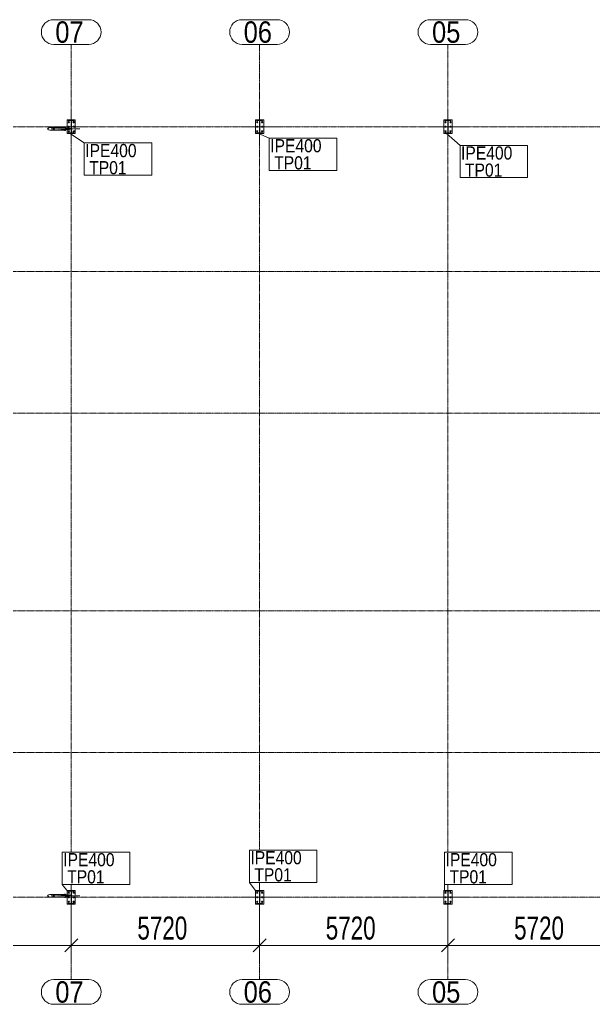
# Model space of a CAD drawing. Header units: millimetres. Extents: x 178198 to 9785548, y 9608 to 2087470.
# Drawn here: x 8988342 to 9336716, y 1489470 to 2087470 of the extents above; entities that cross this region are included whole.
import ezdxf

# ---------------------------------------------------------------- set-up
doc = ezdxf.new("R2010")
doc.units = ezdxf.units.MM
doc.header["$PDMODE"] = 35
doc.linetypes.add('XKITLINE00', pattern=[0])
doc.linetypes.add('XKITLINE03', pattern=[6, 3, -1, 1, -1])
for name, color, linetype, lineweight in [('Bolt', 7, 'Continuous', 0), ('Part', 2, 'Continuous', 0), ('PartMark', 3, 'Continuous', 0), ('S-GRID', 1, 'Continuous', 0), ('Z-DIMENSIONS', 1, 'Continuous', 0)]:
    doc.layers.add(name, color=color, linetype=linetype, lineweight=lineweight)
doc.styles.add('Arial', font='arial.ttf', dxfattribs={"height": 2.034003})
doc.styles.add('ARIAL_NARROW', font='ARIALN.TTF')

msp = doc.modelspace()

# ---------------------------------------------------------------- linework, layer by layer
at = {"layer": 'Bolt', "linetype": 'XKITLINE00', "lineweight": 0}
for p, q in [((9016356.42663, 2021670.00447), (9018568.44553, 2021670.00447)), ((9016356.42663, 2021470.00447), (9016356.42663, 2021670.00447)), ((9016486.48414, 2021470.00447), (9016486.48414, 2021670.00447)), ((9016796.89786, 2021470.00447), (9016796.89786, 2021670.00447)), ((9016857.01821, 2021470.00447), (9016857.01821, 2021670.00447)), ((9016987.07572, 2021470.00447), (9016987.07572, 2021670.00447)), ((9017297.48944, 2021470.00447), (9017297.48944, 2021670.00447)), ((9017477.84566, 2021470.00447), (9017477.84566, 2021670.00447)), ((9017577.08401, 2021470.00447), (9017577.08401, 2021670.00447)), ((9017887.49773, 2021470.00447), (9017887.49773, 2021670.00447)), ((9017947.61808, 2021470.00447), (9017947.61808, 2021670.00447)), ((9018077.67558, 2021470.00447), (9018077.67558, 2021670.00447)), ((9018388.08931, 2021470.00447), (9018388.08931, 2021670.00447)), ((9018568.44553, 2021470.00447), (9018568.44553, 2021670.00447)), ((9016356.42663, 2020870.00447), (9016356.42663, 2020985.86237)), ((9018568.44553, 2020870.00447), (9016356.42663, 2020870.00447)), ((9016486.48414, 2020870.00447), (9016486.48414, 2021070.00447)), ((9016796.89786, 2020870.00447), (9016796.89786, 2021070.00447)), ((9016857.01821, 2020870.00447), (9016857.01821, 2021070.00447)), ((9016987.07572, 2020870.00447), (9016987.07572, 2021070.00447)), ((9017297.48944, 2020870.00447), (9017297.48944, 2021070.00447)), ((9017477.84566, 2020870.00447), (9017477.84566, 2021070.00447)), ((9017577.08401, 2020870.00447), (9017577.08401, 2021070.00447)), ((9017887.49773, 2020870.00447), (9017887.49773, 2021070.00447)), ((9017947.61808, 2020870.00447), (9017947.61808, 2021070.00447)), ((9018077.67558, 2020870.00447), (9018077.67558, 2021070.00447)), ((9018388.08931, 2020870.00447), (9018388.08931, 2021070.00447)), ((9018568.44553, 2021070.00447), (9018568.44553, 2020870.00447)), ((9016356.42663, 1555870.00447), (9018568.44553, 1555870.00447)), ((9016356.42663, 1555670.00447), (9016356.42663, 1555870.00447)), ((9016356.42663, 1555070.00447), (9016356.42663, 1555185.86237)), ((9018568.44553, 1555070.00447), (9016356.42663, 1555070.00447)), ((9016486.48414, 1555670.00447), (9016486.48414, 1555870.00447)), ((9016486.48414, 1555070.00447), (9016486.48414, 1555270.00447)), ((9016796.89786, 1555670.00447), (9016796.89786, 1555870.00447)), ((9016796.89786, 1555070.00447), (9016796.89786, 1555270.00447)), ((9016857.01821, 1555670.00447), (9016857.01821, 1555870.00447)), ((9016857.01821, 1555070.00447), (9016857.01821, 1555270.00447)), ((9016987.07572, 1555670.00447), (9016987.07572, 1555870.00447)), ((9016987.07572, 1555070.00447), (9016987.07572, 1555270.00447)), ((9017297.48944, 1555670.00447), (9017297.48944, 1555870.00447)), ((9017297.48944, 1555070.00447), (9017297.48944, 1555270.00447)), ((9017477.84566, 1555670.00447), (9017477.84566, 1555870.00447)), ((9017477.84566, 1555070.00447), (9017477.84566, 1555270.00447)), ((9017577.08401, 1555670.00447), (9017577.08401, 1555870.00447)), ((9017577.08401, 1555070.00447), (9017577.08401, 1555270.00447)), ((9017887.49773, 1555670.00447), (9017887.49773, 1555870.00447)), ((9017887.49773, 1555070.00447), (9017887.49773, 1555270.00447)), ((9017947.61808, 1555670.00447), (9017947.61808, 1555870.00447)), ((9017947.61808, 1555070.00447), (9017947.61808, 1555270.00447)), ((9018077.67558, 1555670.00447), (9018077.67558, 1555870.00447)), ((9018077.67558, 1555070.00447), (9018077.67558, 1555270.00447)), ((9018388.08931, 1555670.00447), (9018388.08931, 1555870.00447)), ((9018388.08931, 1555070.00447), (9018388.08931, 1555270.00447)), ((9018568.44553, 1555670.00447), (9018568.44553, 1555870.00447)), ((9018568.44553, 1555270.00447), (9018568.44553, 1555070.00447))]:
    msp.add_line(p, q, dxfattribs=at)
at = {"layer": 'Part', "linetype": 'XKITLINE03', "lineweight": 0}
for p, q in [((9019630.51082, 2032470.00443), (9019630.51082, 2012470.00443)), ((9134030.51082, 2032470.00443), (9134030.51082, 2012470.00443)), ((9248430.51082, 2032470.00443), (9248430.51082, 2012470.00443)), ((9029630.51082, 2022470.00443), (9009630.51082, 2022470.00443)), ((9144030.51082, 2022470.00443), (9124030.51082, 2022470.00443)), ((9258430.51082, 2022470.00443), (9238430.51082, 2022470.00443)), ((9024914.8685, 2021170.00443), (9007391.77067, 2021170.00443)), ((9018130.51082, 2019670.00443), (9018130.51082, 2019670.00443)), ((9132530.51082, 2019670.00443), (9132530.51082, 2019670.00443)), ((9246930.51082, 2019670.00443), (9246930.51082, 2019670.00443)), ((9019630.51082, 1544470.00443), (9019630.51082, 1562402.07934)), ((9134030.51082, 1544470.00443), (9134030.51082, 1563617.45168)), ((9248430.51082, 1544470.00443), (9248430.51082, 1562402.07934)), ((9024914.8685, 1555370.00443), (9007391.77067, 1555370.00443)), ((9021130.51082, 1557270.00443), (9021130.51082, 1557270.00443)), ((9135530.51082, 1557270.00443), (9135530.51082, 1557270.00443)), ((9249930.51082, 1557270.00443), (9249930.51082, 1557270.00443)), ((9009630.51082, 1554470.00443), (9029630.51082, 1554470.00443)), ((9124030.51082, 1554470.00443), (9144030.51082, 1554470.00443)), ((9238430.51082, 1554470.00443), (9258430.51082, 1554470.00443))]:
    msp.add_line(p, q, dxfattribs=at)
at = {"layer": 'Part', "linetype": 'XKITLINE00', "lineweight": 0}
for p, q in [((9005260.69208, 2021170.00443), (9005422.91078, 2021510.21)), ((9005422.91078, 2021510.21), (9005884.87055, 2021798.62236)), ((9005600.08602, 2021479.59533), (9005452.46518, 2021170.00443)), ((9006020.47461, 2021742.05382), (9005600.08602, 2021479.59533)), ((9005884.87055, 2021798.62236), (9006576.2422, 2021991.33334)), ((9006649.63059, 2021917.42297), (9006020.47461, 2021742.05382)), ((9006576.2422, 2021991.33334), (9007391.77067, 2022059.00443)), ((9007391.77067, 2021979.00443), (9006649.63059, 2021917.42297)), ((9007092.72608, 2021954.19025), (9007018.85572, 2022028.06062)), ((9007391.77067, 2022059.00443), (9008207.29914, 2021991.33334)), ((9007391.77067, 2022059.00443), (9015826.53628, 2022059.00443)), ((9008133.91076, 2021917.42297), (9007391.77067, 2021979.00443)), ((9008763.06674, 2021742.05382), (9008133.91076, 2021917.42297)), ((9008207.29914, 2021991.33334), (9008898.6708, 2021798.62236)), ((9009183.45532, 2021479.59533), (9008763.06674, 2021742.05382)), ((9008898.6708, 2021798.62236), (9009360.63057, 2021510.21)), ((9009331.07616, 2021170.00443), (9009183.45532, 2021479.59533)), ((9009360.63057, 2021510.21), (9009522.84927, 2021170.00443)), ((9013470.89154, 2021170.00443), (9013462.59371, 2021270.00447)), ((9013462.5939, 2021270.00447), (9016776.95569, 2021270.00447)), ((9013596.03954, 2021070.00447), (9013596.03954, 2021270.00447)), ((9015579.57709, 2022059.00443), (9015652.6883, 2022176.10913)), ((9015652.6883, 2022176.10913), (9015826.53633, 2022259.0043)), ((9015968.45631, 2021991.33334), (9015826.53628, 2022059.00443)), ((9015826.53633, 2022259.0043), (9016000.38435, 2022176.10913)), ((9015917.41965, 2022259.0043), (9015826.53633, 2022259.0043)), ((9016091.26767, 2022176.10913), (9015917.41965, 2022259.0043)), ((9016088.77031, 2021798.62236), (9015968.45631, 2021991.33334)), ((9016000.38435, 2022176.10913), (9016147.76558, 2021940.04365)), ((9016169.16156, 2021510.21), (9016088.77031, 2021798.62236)), ((9016238.6489, 2021940.04365), (9016091.26767, 2022176.10913)), ((9016147.76558, 2021940.04365), (9016246.24257, 2021586.74669)), ((9016189.09338, 2021270.00447), (9016169.16156, 2021510.21)), ((9016337.1259, 2021586.74669), (9016238.6489, 2021940.04365)), ((9016246.24257, 2021586.74669), (9016272.52528, 2021270.00447)), ((9016363.4086, 2021270.00447), (9016337.1259, 2021586.74669)), ((9016346.81296, 2021470.00447), (9019544.51082, 2021470.00447)), ((9019544.51082, 2021270.00447), (9016776.95569, 2021270.00447)), ((9016864.97652, 2021270.00447), (9016864.97652, 2021470.00447)), ((9017130.51082, 2021470.00447), (9017130.51082, 2026570.00443)), ((9017130.51082, 2026570.00443), (9022130.51082, 2026570.00443)), ((9017714.81863, 2025270.00443), (9017922.66473, 2025630.00443)), ((9017922.66473, 2024910.00443), (9017714.81863, 2025270.00443)), ((9017714.81863, 2022470.00443), (9017922.66473, 2022830.00443)), ((9017922.66473, 2022110.00443), (9017714.81863, 2022470.00443)), ((9017830.51082, 2026200.00443), (9017830.51082, 2026470.00443)), ((9017830.51082, 2026470.00443), (9021430.51082, 2026470.00443)), ((9017830.51082, 2026200.00443), (9019544.51082, 2026200.00443)), ((9017845.38811, 2026200.00443), (9018115.38811, 2026470.00443)), ((9017922.66473, 2025630.00443), (9018338.35692, 2025630.00443)), ((9018338.35692, 2024910.00443), (9017922.66473, 2024910.00443)), ((9017922.66473, 2022830.00443), (9018338.35692, 2022830.00443)), ((9018338.35692, 2022110.00443), (9017922.66473, 2022110.00443)), ((9018338.35692, 2025630.00443), (9018546.20302, 2025270.00443)), ((9018546.20302, 2025270.00443), (9018338.35692, 2024910.00443)), ((9018338.35692, 2022830.00443), (9018546.20302, 2022470.00443)), ((9018546.20302, 2022470.00443), (9018338.35692, 2022110.00443)), ((9018958.1554, 2021070.00447), (9018958.1554, 2021270.00447)), ((9019056.49012, 2021270.00447), (9019056.49012, 2021070.00447)), ((9019544.51082, 2018740.00443), (9019544.51082, 2026200.00443)), ((9019544.51082, 2022241.56579), (9019716.51083, 2022413.56579)), ((9021430.51082, 2026200.00443), (9019716.51083, 2026200.00443)), ((9019716.51083, 2026200.00443), (9019716.51083, 2018740.00443)), ((9020714.81863, 2025270.00443), (9020922.66473, 2025630.00443)), ((9020922.66473, 2024910.00443), (9020714.81863, 2025270.00443)), ((9020714.81863, 2022470.00443), (9020922.66473, 2022830.00443)), ((9020922.66473, 2022110.00443), (9020714.81863, 2022470.00443)), ((9020922.66473, 2025630.00443), (9021338.35692, 2025630.00443)), ((9021338.35692, 2024910.00443), (9020922.66473, 2024910.00443)), ((9020922.66473, 2022830.00443), (9021338.35692, 2022830.00443)), ((9021338.35692, 2022110.00443), (9020922.66473, 2022110.00443)), ((9021338.35692, 2025630.00443), (9021546.20302, 2025270.00443)), ((9021546.20302, 2025270.00443), (9021338.35692, 2024910.00443)), ((9021338.35692, 2022830.00443), (9021546.20302, 2022470.00443)), ((9021546.20302, 2022470.00443), (9021338.35692, 2022110.00443)), ((9021430.51082, 2026470.00443), (9021430.51082, 2026200.00443)), ((9022130.51082, 2018370.00443), (9022130.51082, 2026570.00443)), ((9131530.51082, 2018370.00443), (9131530.51082, 2026570.00443)), ((9131530.51082, 2026570.00443), (9136530.51082, 2026570.00443)), ((9132114.81863, 2025270.00443), (9132322.66473, 2025630.00443)), ((9132322.66473, 2024910.00443), (9132114.81863, 2025270.00443)), ((9132114.81863, 2022470.00443), (9132322.66473, 2022830.00443)), ((9132322.66473, 2022110.00443), (9132114.81863, 2022470.00443)), ((9132230.51082, 2026200.00443), (9132230.51082, 2026470.00443)), ((9132230.51082, 2026470.00443), (9135830.51082, 2026470.00443)), ((9132230.51082, 2026200.00443), (9133944.51082, 2026200.00443)), ((9132245.38811, 2026200.00443), (9132515.38811, 2026470.00443)), ((9132322.66473, 2025630.00443), (9132738.35692, 2025630.00443)), ((9132738.35692, 2024910.00443), (9132322.66473, 2024910.00443)), ((9132322.66473, 2022830.00443), (9132738.35692, 2022830.00443)), ((9132738.35692, 2022110.00443), (9132322.66473, 2022110.00443)), ((9132738.35692, 2025630.00443), (9132946.20302, 2025270.00443)), ((9132946.20302, 2025270.00443), (9132738.35692, 2024910.00443)), ((9132738.35692, 2022830.00443), (9132946.20302, 2022470.00443)), ((9132946.20302, 2022470.00443), (9132738.35692, 2022110.00443)), ((9133944.51082, 2018740.00443), (9133944.51082, 2026200.00443)), ((9133944.51082, 2022241.56579), (9134116.51083, 2022413.56579)), ((9135830.51082, 2026200.00443), (9134116.51083, 2026200.00443)), ((9134116.51083, 2026200.00443), (9134116.51083, 2018740.00443)), ((9135114.81863, 2025270.00443), (9135322.66473, 2025630.00443)), ((9135322.66473, 2024910.00443), (9135114.81863, 2025270.00443)), ((9135114.81863, 2022470.00443), (9135322.66473, 2022830.00443)), ((9135322.66473, 2022110.00443), (9135114.81863, 2022470.00443)), ((9135322.66473, 2025630.00443), (9135738.35692, 2025630.00443)), ((9135738.35692, 2024910.00443), (9135322.66473, 2024910.00443)), ((9135322.66473, 2022830.00443), (9135738.35692, 2022830.00443)), ((9135738.35692, 2022110.00443), (9135322.66473, 2022110.00443)), ((9135738.35692, 2025630.00443), (9135946.20302, 2025270.00443)), ((9135946.20302, 2025270.00443), (9135738.35692, 2024910.00443)), ((9135738.35692, 2022830.00443), (9135946.20302, 2022470.00443)), ((9135946.20302, 2022470.00443), (9135738.35692, 2022110.00443)), ((9135830.51082, 2026470.00443), (9135830.51082, 2026200.00443)), ((9136530.51082, 2018370.00443), (9136530.51082, 2026570.00443)), ((9245930.51082, 2018370.00443), (9245930.51082, 2026570.00443)), ((9245930.51082, 2026570.00443), (9250930.51082, 2026570.00443)), ((9246514.81863, 2025270.00443), (9246722.66473, 2025630.00443)), ((9246722.66473, 2024910.00443), (9246514.81863, 2025270.00443)), ((9246514.81863, 2022470.00443), (9246722.66473, 2022830.00443)), ((9246722.66473, 2022110.00443), (9246514.81863, 2022470.00443)), ((9246630.51082, 2026200.00443), (9246630.51082, 2026470.00443)), ((9246630.51082, 2026470.00443), (9250230.51082, 2026470.00443)), ((9246630.51082, 2026200.00443), (9248344.51082, 2026200.00443)), ((9246645.38811, 2026200.00443), (9246915.38811, 2026470.00443)), ((9246722.66473, 2025630.00443), (9247138.35692, 2025630.00443)), ((9247138.35692, 2024910.00443), (9246722.66473, 2024910.00443)), ((9246722.66473, 2022830.00443), (9247138.35692, 2022830.00443)), ((9247138.35692, 2022110.00443), (9246722.66473, 2022110.00443)), ((9247138.35692, 2025630.00443), (9247346.20302, 2025270.00443)), ((9247346.20302, 2025270.00443), (9247138.35692, 2024910.00443)), ((9247138.35692, 2022830.00443), (9247346.20302, 2022470.00443)), ((9247346.20302, 2022470.00443), (9247138.35692, 2022110.00443)), ((9248344.51082, 2018740.00443), (9248344.51082, 2026200.00443)), ((9248344.51082, 2022241.56579), (9248516.51083, 2022413.56579)), ((9250230.51082, 2026200.00443), (9248516.51083, 2026200.00443)), ((9248516.51083, 2026200.00443), (9248516.51083, 2018740.00443)), ((9249514.81863, 2025270.00443), (9249722.66473, 2025630.00443)), ((9249722.66473, 2024910.00443), (9249514.81863, 2025270.00443)), ((9249514.81863, 2022470.00443), (9249722.66473, 2022830.00443)), ((9249722.66473, 2022110.00443), (9249514.81863, 2022470.00443)), ((9249722.66473, 2025630.00443), (9250138.35692, 2025630.00443)), ((9250138.35692, 2024910.00443), (9249722.66473, 2024910.00443)), ((9249722.66473, 2022830.00443), (9250138.35692, 2022830.00443)), ((9250138.35692, 2022110.00443), (9249722.66473, 2022110.00443)), ((9250138.35692, 2025630.00443), (9250346.20302, 2025270.00443)), ((9250346.20302, 2025270.00443), (9250138.35692, 2024910.00443)), ((9250138.35692, 2022830.00443), (9250346.20302, 2022470.00443)), ((9250346.20302, 2022470.00443), (9250138.35692, 2022110.00443)), ((9250230.51082, 2026470.00443), (9250230.51082, 2026200.00443)), ((9250930.51082, 2018370.00443), (9250930.51082, 2026570.00443)), ((9005422.91078, 2020829.79886), (9005260.69208, 2021170.00443)), ((9005422.91078, 2020829.79886), (9005422.91078, 2020829.79886)), ((9005422.91078, 2020829.79886), (9005422.91078, 2020829.79886)), ((9005884.87055, 2020541.3865), (9005422.91078, 2020829.79886)), ((9005452.46518, 2021170.00443), (9005600.08602, 2020860.41354)), ((9005600.08602, 2020860.41354), (9006020.47461, 2020597.95505)), ((9006576.2422, 2020348.67553), (9005884.87055, 2020541.3865)), ((9006020.47461, 2020597.95505), (9006649.63059, 2020422.58589)), ((9007391.77067, 2020281.00443), (9006576.2422, 2020348.67553)), ((9006649.63059, 2020422.58589), (9007391.77067, 2020361.00443)), ((9007391.77067, 2020361.00443), (9008133.91076, 2020422.58589)), ((9008207.29914, 2020348.67553), (9007391.77067, 2020281.00443)), ((9007391.77067, 2020281.00443), (9015826.53628, 2020281.00443)), ((9008133.91076, 2020422.58589), (9008763.06674, 2020597.95505)), ((9008898.6708, 2020541.3865), (9008207.29914, 2020348.67553)), ((9008591.22609, 2020455.69024), (9008517.42951, 2020529.48682)), ((9008763.06674, 2020597.95505), (9009183.45532, 2020860.41354)), ((9009360.63057, 2020829.79886), (9008898.6708, 2020541.3865)), ((9009183.45532, 2020860.41354), (9009331.07616, 2021170.00443)), ((9009522.84927, 2021170.00443), (9009360.63057, 2020829.79886)), ((9013462.59372, 2021070.00447), (9013470.89154, 2021170.00443)), ((9019056.49012, 2021070.00447), (9013462.5939, 2021070.00447)), ((9015652.6883, 2020163.8999), (9015579.57719, 2020281.00443)), ((9015826.53633, 2020081.00473), (9015652.6883, 2020163.8999)), ((9015826.53628, 2020281.00443), (9015968.45631, 2020348.67553)), ((9016000.38435, 2020163.8999), (9015826.53633, 2020081.00473)), ((9015826.53633, 2020081.00473), (9015917.41965, 2020081.00473)), ((9015917.41965, 2020081.00473), (9016091.26767, 2020163.8999)), ((9015968.45631, 2020348.67553), (9016088.77031, 2020541.3865)), ((9016147.76558, 2020399.96538), (9016000.38435, 2020163.8999)), ((9016088.77031, 2020541.3865), (9016169.16156, 2020829.79886)), ((9016091.26767, 2020163.8999), (9016238.6489, 2020399.96538)), ((9016246.24257, 2020753.26234), (9016147.76558, 2020399.96538)), ((9016169.16156, 2020829.79886), (9016189.09339, 2021070.00447)), ((9016238.6489, 2020399.96538), (9016337.1259, 2020753.26234)), ((9016272.52527, 2021070.00447), (9016246.24257, 2020753.26234)), ((9016337.1259, 2020753.26234), (9016363.40859, 2021070.00447)), ((9017130.51082, 2018370.00443), (9017130.51082, 2021070.00447)), ((9017130.51082, 2018370.00443), (9022130.51082, 2018370.00443)), ((9017714.81863, 2019670.00443), (9017922.66473, 2020030.00443)), ((9017922.66473, 2019310.00443), (9017714.81863, 2019670.00443)), ((9017830.51082, 2018470.00443), (9017830.51082, 2018740.00443)), ((9017830.51082, 2018740.00443), (9019544.51082, 2018740.00443)), ((9021430.51082, 2018470.00443), (9017830.51082, 2018470.00443)), ((9017922.66473, 2020030.00443), (9018338.35692, 2020030.00443)), ((9018338.35692, 2019310.00443), (9017922.66473, 2019310.00443)), ((9018338.35692, 2020030.00443), (9018546.20302, 2019670.00443)), ((9018546.20302, 2019670.00443), (9018338.35692, 2019310.00443)), ((9019716.51083, 2018740.00443), (9021430.51082, 2018740.00443)), ((9020714.81863, 2019670.00443), (9020922.66473, 2020030.00443)), ((9020922.66473, 2019310.00443), (9020714.81863, 2019670.00443)), ((9020922.66473, 2020030.00443), (9021338.35692, 2020030.00443)), ((9021338.35692, 2019310.00443), (9020922.66473, 2019310.00443)), ((9021338.35692, 2020030.00443), (9021546.20302, 2019670.00443)), ((9021546.20302, 2019670.00443), (9021338.35692, 2019310.00443)), ((9021430.51082, 2018740.00443), (9021430.51082, 2018470.00443)), ((9021430.51082, 2018470.00443), (9021430.51082, 2018470.00443)), ((9131530.51082, 2018370.00443), (9136530.51082, 2018370.00443)), ((9132114.81863, 2019670.00443), (9132322.66473, 2020030.00443)), ((9132322.66473, 2019310.00443), (9132114.81863, 2019670.00443)), ((9132230.51082, 2018470.00443), (9132230.51082, 2018740.00443)), ((9132230.51082, 2018740.00443), (9133944.51082, 2018740.00443)), ((9135830.51082, 2018470.00443), (9132230.51082, 2018470.00443)), ((9132322.66473, 2020030.00443), (9132738.35692, 2020030.00443)), ((9132738.35692, 2019310.00443), (9132322.66473, 2019310.00443)), ((9132738.35692, 2020030.00443), (9132946.20302, 2019670.00443)), ((9132946.20302, 2019670.00443), (9132738.35692, 2019310.00443)), ((9134116.51083, 2018740.00443), (9135830.51082, 2018740.00443)), ((9135114.81863, 2019670.00443), (9135322.66473, 2020030.00443)), ((9135322.66473, 2019310.00443), (9135114.81863, 2019670.00443)), ((9135322.66473, 2020030.00443), (9135738.35692, 2020030.00443)), ((9135738.35692, 2019310.00443), (9135322.66473, 2019310.00443)), ((9135738.35692, 2020030.00443), (9135946.20302, 2019670.00443)), ((9135946.20302, 2019670.00443), (9135738.35692, 2019310.00443)), ((9135830.51082, 2018740.00443), (9135830.51082, 2018470.00443)), ((9135830.51082, 2018470.00443), (9135830.51082, 2018470.00443)), ((9135830.51082, 2018470.00443), (9135830.51082, 2018470.00443)), ((9245930.51082, 2018370.00443), (9250930.51082, 2018370.00443)), ((9246514.81863, 2019670.00443), (9246722.66473, 2020030.00443)), ((9246722.66473, 2019310.00443), (9246514.81863, 2019670.00443)), ((9246630.51082, 2018470.00443), (9246630.51082, 2018740.00443)), ((9246630.51082, 2018740.00443), (9248344.51082, 2018740.00443)), ((9250230.51082, 2018470.00443), (9246630.51082, 2018470.00443)), ((9246722.66473, 2020030.00443), (9247138.35692, 2020030.00443)), ((9247138.35692, 2019310.00443), (9246722.66473, 2019310.00443)), ((9247138.35692, 2020030.00443), (9247346.20302, 2019670.00443)), ((9247346.20302, 2019670.00443), (9247138.35692, 2019310.00443)), ((9248516.51083, 2018740.00443), (9250230.51082, 2018740.00443)), ((9249514.81863, 2019670.00443), (9249722.66473, 2020030.00443)), ((9249722.66473, 2019310.00443), (9249514.81863, 2019670.00443)), ((9249722.66473, 2020030.00443), (9250138.35692, 2020030.00443)), ((9250138.35692, 2019310.00443), (9249722.66473, 2019310.00443)), ((9250138.35692, 2020030.00443), (9250346.20302, 2019670.00443)), ((9250346.20302, 2019670.00443), (9250138.35692, 2019310.00443)), ((9250230.51082, 2018740.00443), (9250230.51082, 2018470.00443)), ((9005260.69208, 1555370.00443), (9005422.91078, 1555710.21)), ((9005422.91078, 1555029.79886), (9005260.69208, 1555370.00443)), ((9005422.91078, 1555710.21), (9005884.87055, 1555998.62236)), ((9005422.91078, 1555029.79886), (9005422.91078, 1555029.79886)), ((9005422.91078, 1555029.79886), (9005422.91078, 1555029.79886)), ((9005884.87055, 1554741.3865), (9005422.91078, 1555029.79886)), ((9005600.08602, 1555679.59533), (9005452.46518, 1555370.00443)), ((9005452.46518, 1555370.00443), (9005600.08602, 1555060.41354)), ((9006020.47461, 1555942.05382), (9005600.08602, 1555679.59533)), ((9005600.08602, 1555060.41354), (9006020.47461, 1554797.95505)), ((9005884.87055, 1555998.62236), (9006576.2422, 1556191.33334)), ((9006649.63059, 1556117.42297), (9006020.47461, 1555942.05382)), ((9006576.2422, 1556191.33334), (9007391.77067, 1556259.00443)), ((9007391.77067, 1556179.00443), (9006649.63059, 1556117.42297)), ((9007092.72608, 1556154.19025), (9007018.85572, 1556228.06062)), ((9007391.77067, 1556259.00443), (9008207.29914, 1556191.33334)), ((9007391.77067, 1556259.00443), (9015826.53628, 1556259.00443)), ((9008133.91076, 1556117.42297), (9007391.77067, 1556179.00443)), ((9008763.06674, 1555942.05382), (9008133.91076, 1556117.42297)), ((9008207.29914, 1556191.33334), (9008898.6708, 1555998.62236)), ((9009183.45532, 1555679.59533), (9008763.06674, 1555942.05382)), ((9008763.06674, 1554797.95505), (9009183.45532, 1555060.41354)), ((9008898.6708, 1555998.62236), (9009360.63057, 1555710.21)), ((9009360.63057, 1555029.79886), (9008898.6708, 1554741.3865)), ((9009331.07616, 1555370.00443), (9009183.45532, 1555679.59533)), ((9009183.45532, 1555060.41354), (9009331.07616, 1555370.00443)), ((9009360.63057, 1555710.21), (9009522.84927, 1555370.00443)), ((9009522.84927, 1555370.00443), (9009360.63057, 1555029.79886)), ((9013470.89154, 1555370.00443), (9013462.59371, 1555470.00447)), ((9013462.59372, 1555270.00447), (9013470.89154, 1555370.00443)), ((9013462.5939, 1555470.00447), (9016776.95569, 1555470.00447)), ((9019056.49012, 1555270.00447), (9013462.5939, 1555270.00447)), ((9013596.03954, 1555270.00447), (9013596.03954, 1555470.00447)), ((9015579.57709, 1556259.00443), (9015652.6883, 1556376.10913)), ((9015652.6883, 1556376.10913), (9015826.53633, 1556459.0043)), ((9015968.45631, 1556191.33334), (9015826.53628, 1556259.00443)), ((9015826.53633, 1556459.0043), (9016000.38435, 1556376.10913)), ((9015917.41965, 1556459.0043), (9015826.53633, 1556459.0043)), ((9016091.26767, 1556376.10913), (9015917.41965, 1556459.0043)), ((9016088.77031, 1555998.62236), (9015968.45631, 1556191.33334)), ((9016000.38435, 1556376.10913), (9016147.76558, 1556140.04365)), ((9016169.16156, 1555710.21), (9016088.77031, 1555998.62236)), ((9016088.77031, 1554741.3865), (9016169.16156, 1555029.79886)), ((9016238.6489, 1556140.04365), (9016091.26767, 1556376.10913)), ((9016147.76558, 1556140.04365), (9016246.24257, 1555786.74669)), ((9016246.24257, 1554953.26234), (9016147.76558, 1554599.96538)), ((9016189.09338, 1555470.00447), (9016169.16156, 1555710.21)), ((9016169.16156, 1555029.79886), (9016189.09339, 1555270.00447)), ((9016337.1259, 1555786.74669), (9016238.6489, 1556140.04365)), ((9016238.6489, 1554599.96538), (9016337.1259, 1554953.26234)), ((9016246.24257, 1555786.74669), (9016272.52528, 1555470.00447)), ((9016272.52527, 1555270.00447), (9016246.24257, 1554953.26234)), ((9016363.4086, 1555470.00447), (9016337.1259, 1555786.74669)), ((9016337.1259, 1554953.26234), (9016363.40859, 1555270.00447)), ((9016346.81296, 1555670.00447), (9019544.51082, 1555670.00447)), ((9019544.51082, 1555470.00447), (9016776.95569, 1555470.00447)), ((9016864.97652, 1555470.00447), (9016864.97652, 1555670.00447)), ((9017130.51082, 1558570.00443), (9022130.51082, 1558570.00443)), ((9017130.51082, 1555670.00447), (9017130.51082, 1558570.00443)), ((9017130.51082, 1550370.00443), (9017130.51082, 1555270.00447)), ((9017714.81863, 1557270.00443), (9017922.66473, 1557630.00443)), ((9017922.66473, 1556910.00443), (9017714.81863, 1557270.00443)), ((9017714.81863, 1554470.00443), (9017922.66473, 1554830.00443)), ((9017830.51082, 1558200.00443), (9017830.51082, 1558470.00443)), ((9017830.51082, 1558470.00443), (9021430.51082, 1558470.00443)), ((9019544.51082, 1558200.00443), (9017830.51082, 1558200.00443)), ((9018115.38811, 1558470.00443), (9017845.38811, 1558200.00443)), ((9017922.66473, 1557630.00443), (9018338.35692, 1557630.00443)), ((9018338.35692, 1556910.00443), (9017922.66473, 1556910.00443)), ((9017922.66473, 1554830.00443), (9018338.35692, 1554830.00443)), ((9018338.35692, 1557630.00443), (9018546.20302, 1557270.00443)), ((9018546.20302, 1557270.00443), (9018338.35692, 1556910.00443)), ((9018338.35692, 1554830.00443), (9018546.20302, 1554470.00443)), ((9018958.1554, 1555270.00447), (9018958.1554, 1555470.00447)), ((9019056.49012, 1555470.00447), (9019056.49012, 1555270.00447)), ((9019544.51082, 1550740.00443), (9019544.51082, 1558200.00443)), ((9021430.51082, 1558200.00443), (9019716.51083, 1558200.00443)), ((9019716.51083, 1558200.00443), (9019716.51083, 1550740.00443)), ((9020714.81863, 1557270.00443), (9020922.66473, 1557630.00443)), ((9020922.66473, 1556910.00443), (9020714.81863, 1557270.00443)), ((9020714.81863, 1554470.00443), (9020922.66473, 1554830.00443)), ((9020922.66473, 1557630.00443), (9021338.35692, 1557630.00443)), ((9021338.35692, 1556910.00443), (9020922.66473, 1556910.00443)), ((9020922.66473, 1554830.00443), (9021338.35692, 1554830.00443)), ((9021338.35692, 1557630.00443), (9021546.20302, 1557270.00443)), ((9021546.20302, 1557270.00443), (9021338.35692, 1556910.00443)), ((9021338.35692, 1554830.00443), (9021546.20302, 1554470.00443)), ((9021430.51082, 1558470.00443), (9021430.51082, 1558200.00443)), ((9022130.51082, 1558570.00443), (9022130.51082, 1550370.00443)), ((9136530.51082, 1558570.00443), (9131530.51082, 1558570.00443)), ((9131530.51082, 1558570.00443), (9131530.51082, 1550370.00443)), ((9132114.81863, 1557270.00443), (9132322.66473, 1557630.00443)), ((9132322.66473, 1556910.00443), (9132114.81863, 1557270.00443)), ((9132114.81863, 1554470.00443), (9132322.66473, 1554830.00443)), ((9132230.51082, 1558200.00443), (9132230.51082, 1558470.00443)), ((9132230.51082, 1558470.00443), (9135830.51082, 1558470.00443)), ((9133944.51082, 1558200.00443), (9132230.51082, 1558200.00443)), ((9132515.38811, 1558470.00443), (9132245.38811, 1558200.00443)), ((9132322.66473, 1557630.00443), (9132738.35692, 1557630.00443)), ((9132738.35692, 1556910.00443), (9132322.66473, 1556910.00443)), ((9132322.66473, 1554830.00443), (9132738.35692, 1554830.00443)), ((9132738.35692, 1557630.00443), (9132946.20302, 1557270.00443)), ((9132946.20302, 1557270.00443), (9132738.35692, 1556910.00443)), ((9132738.35692, 1554830.00443), (9132946.20302, 1554470.00443)), ((9133944.51082, 1550740.00443), (9133944.51082, 1558200.00443)), ((9135830.51082, 1558200.00443), (9134116.51083, 1558200.00443)), ((9134116.51083, 1558200.00443), (9134116.51083, 1550740.00443)), ((9135114.81863, 1557270.00443), (9135322.66473, 1557630.00443)), ((9135322.66473, 1556910.00443), (9135114.81863, 1557270.00443)), ((9135114.81863, 1554470.00443), (9135322.66473, 1554830.00443)), ((9135322.66473, 1557630.00443), (9135738.35692, 1557630.00443)), ((9135738.35692, 1556910.00443), (9135322.66473, 1556910.00443)), ((9135322.66473, 1554830.00443), (9135738.35692, 1554830.00443)), ((9135738.35692, 1557630.00443), (9135946.20302, 1557270.00443)), ((9135946.20302, 1557270.00443), (9135738.35692, 1556910.00443)), ((9135738.35692, 1554830.00443), (9135946.20302, 1554470.00443)), ((9135830.51082, 1558470.00443), (9135830.51082, 1558200.00443)), ((9136530.51082, 1558570.00443), (9136530.51082, 1550370.00443)), ((9250930.51082, 1558570.00443), (9245930.51082, 1558570.00443)), ((9245930.51082, 1558570.00443), (9245930.51082, 1550370.00443)), ((9246514.81863, 1557270.00443), (9246722.66473, 1557630.00443)), ((9246722.66473, 1556910.00443), (9246514.81863, 1557270.00443)), ((9246514.81863, 1554470.00443), (9246722.66473, 1554830.00443)), ((9246630.51082, 1558200.00443), (9246630.51082, 1558470.00443)), ((9246630.51082, 1558470.00443), (9250230.51082, 1558470.00443)), ((9248344.51082, 1558200.00443), (9246630.51082, 1558200.00443)), ((9246915.38811, 1558470.00443), (9246645.38811, 1558200.00443)), ((9246722.66473, 1557630.00443), (9247138.35692, 1557630.00443)), ((9247138.35692, 1556910.00443), (9246722.66473, 1556910.00443)), ((9246722.66473, 1554830.00443), (9247138.35692, 1554830.00443)), ((9247138.35692, 1557630.00443), (9247346.20302, 1557270.00443)), ((9247346.20302, 1557270.00443), (9247138.35692, 1556910.00443)), ((9247138.35692, 1554830.00443), (9247346.20302, 1554470.00443)), ((9248344.51082, 1550740.00443), (9248344.51082, 1558200.00443)), ((9250230.51082, 1558200.00443), (9248516.51083, 1558200.00443)), ((9248516.51083, 1558200.00443), (9248516.51083, 1550740.00443)), ((9249514.81863, 1557270.00443), (9249722.66473, 1557630.00443)), ((9249722.66473, 1556910.00443), (9249514.81863, 1557270.00443)), ((9249514.81863, 1554470.00443), (9249722.66473, 1554830.00443)), ((9249722.66473, 1557630.00443), (9250138.35692, 1557630.00443)), ((9250138.35692, 1556910.00443), (9249722.66473, 1556910.00443)), ((9249722.66473, 1554830.00443), (9250138.35692, 1554830.00443)), ((9250138.35692, 1557630.00443), (9250346.20302, 1557270.00443)), ((9250346.20302, 1557270.00443), (9250138.35692, 1556910.00443)), ((9250138.35692, 1554830.00443), (9250346.20302, 1554470.00443)), ((9250230.51082, 1558470.00443), (9250230.51082, 1558200.00443)), ((9250930.51082, 1558570.00443), (9250930.51082, 1550370.00443)), ((9006576.2422, 1554548.67553), (9005884.87055, 1554741.3865)), ((9006020.47461, 1554797.95505), (9006649.63059, 1554622.58589)), ((9007391.77067, 1554481.00443), (9006576.2422, 1554548.67553)), ((9006649.63059, 1554622.58589), (9007391.77067, 1554561.00443)), ((9007391.77067, 1554561.00443), (9008133.91076, 1554622.58589)), ((9008207.29914, 1554548.67553), (9007391.77067, 1554481.00443)), ((9007391.77067, 1554481.00443), (9015826.53628, 1554481.00443)), ((9008133.91076, 1554622.58589), (9008763.06674, 1554797.95505)), ((9008898.6708, 1554741.3865), (9008207.29914, 1554548.67553)), ((9008591.22609, 1554655.69024), (9008517.42951, 1554729.48682)), ((9015652.6883, 1554363.8999), (9015579.57719, 1554481.00443)), ((9015826.53633, 1554281.00473), (9015652.6883, 1554363.8999)), ((9015826.53628, 1554481.00443), (9015968.45631, 1554548.67553)), ((9016000.38435, 1554363.8999), (9015826.53633, 1554281.00473)), ((9015826.53633, 1554281.00473), (9015917.41965, 1554281.00473)), ((9015917.41965, 1554281.00473), (9016091.26767, 1554363.8999)), ((9015968.45631, 1554548.67553), (9016088.77031, 1554741.3865)), ((9016147.76558, 1554599.96538), (9016000.38435, 1554363.8999)), ((9016091.26767, 1554363.8999), (9016238.6489, 1554599.96538)), ((9022130.51082, 1550370.00443), (9017130.51082, 1550370.00443)), ((9017922.66473, 1554110.00443), (9017714.81863, 1554470.00443)), ((9017714.81863, 1551670.00443), (9017922.66473, 1552030.00443)), ((9017922.66473, 1551310.00443), (9017714.81863, 1551670.00443)), ((9017830.51082, 1550470.00443), (9017830.51082, 1550740.00443)), ((9017830.51082, 1550740.00443), (9019544.51082, 1550740.00443)), ((9021430.51082, 1550470.00443), (9017830.51082, 1550470.00443)), ((9018338.35692, 1554110.00443), (9017922.66473, 1554110.00443)), ((9017922.66473, 1552030.00443), (9018338.35692, 1552030.00443)), ((9018338.35692, 1551310.00443), (9017922.66473, 1551310.00443)), ((9018546.20302, 1554470.00443), (9018338.35692, 1554110.00443)), ((9018338.35692, 1552030.00443), (9018546.20302, 1551670.00443)), ((9018546.20302, 1551670.00443), (9018338.35692, 1551310.00443)), ((9019716.51083, 1554413.56579), (9019544.51082, 1554241.56579)), ((9019716.51083, 1550740.00443), (9021430.51082, 1550740.00443)), ((9020922.66473, 1554110.00443), (9020714.81863, 1554470.00443)), ((9020714.81863, 1551670.00443), (9020922.66473, 1552030.00443)), ((9020922.66473, 1551310.00443), (9020714.81863, 1551670.00443)), ((9021338.35692, 1554110.00443), (9020922.66473, 1554110.00443)), ((9020922.66473, 1552030.00443), (9021338.35692, 1552030.00443)), ((9021338.35692, 1551310.00443), (9020922.66473, 1551310.00443)), ((9021546.20302, 1554470.00443), (9021338.35692, 1554110.00443)), ((9021338.35692, 1552030.00443), (9021546.20302, 1551670.00443)), ((9021546.20302, 1551670.00443), (9021338.35692, 1551310.00443)), ((9021430.51082, 1550740.00443), (9021430.51082, 1550470.00443)), ((9021430.51082, 1550470.00443), (9021430.51082, 1550470.00443)), ((9021430.51082, 1550470.00443), (9021430.51082, 1550470.00443)), ((9136530.51082, 1550370.00443), (9131530.51082, 1550370.00443)), ((9132322.66473, 1554110.00443), (9132114.81863, 1554470.00443)), ((9132114.81863, 1551670.00443), (9132322.66473, 1552030.00443)), ((9132322.66473, 1551310.00443), (9132114.81863, 1551670.00443)), ((9132230.51082, 1550470.00443), (9132230.51082, 1550740.00443)), ((9132230.51082, 1550740.00443), (9133944.51082, 1550740.00443)), ((9135830.51082, 1550470.00443), (9132230.51082, 1550470.00443)), ((9132738.35692, 1554110.00443), (9132322.66473, 1554110.00443)), ((9132322.66473, 1552030.00443), (9132738.35692, 1552030.00443)), ((9132738.35692, 1551310.00443), (9132322.66473, 1551310.00443)), ((9132946.20302, 1554470.00443), (9132738.35692, 1554110.00443)), ((9132738.35692, 1552030.00443), (9132946.20302, 1551670.00443)), ((9132946.20302, 1551670.00443), (9132738.35692, 1551310.00443)), ((9134116.51083, 1554413.56579), (9133944.51082, 1554241.56579)), ((9134116.51083, 1550740.00443), (9135830.51082, 1550740.00443)), ((9135322.66473, 1554110.00443), (9135114.81863, 1554470.00443)), ((9135114.81863, 1551670.00443), (9135322.66473, 1552030.00443)), ((9135322.66473, 1551310.00443), (9135114.81863, 1551670.00443)), ((9135738.35692, 1554110.00443), (9135322.66473, 1554110.00443)), ((9135322.66473, 1552030.00443), (9135738.35692, 1552030.00443)), ((9135738.35692, 1551310.00443), (9135322.66473, 1551310.00443)), ((9135946.20302, 1554470.00443), (9135738.35692, 1554110.00443)), ((9135738.35692, 1552030.00443), (9135946.20302, 1551670.00443)), ((9135946.20302, 1551670.00443), (9135738.35692, 1551310.00443)), ((9135830.51082, 1550740.00443), (9135830.51082, 1550470.00443)), ((9135830.51082, 1550470.00443), (9135830.51082, 1550470.00443)), ((9135830.51082, 1550470.00443), (9135830.51082, 1550470.00443)), ((9250930.51082, 1550370.00443), (9245930.51082, 1550370.00443)), ((9246722.66473, 1554110.00443), (9246514.81863, 1554470.00443)), ((9246514.81863, 1551670.00443), (9246722.66473, 1552030.00443)), ((9246722.66473, 1551310.00443), (9246514.81863, 1551670.00443)), ((9246630.51082, 1550470.00443), (9246630.51082, 1550740.00443)), ((9246630.51082, 1550740.00443), (9248344.51082, 1550740.00443)), ((9250230.51082, 1550470.00443), (9246630.51082, 1550470.00443)), ((9247138.35692, 1554110.00443), (9246722.66473, 1554110.00443)), ((9246722.66473, 1552030.00443), (9247138.35692, 1552030.00443)), ((9247138.35692, 1551310.00443), (9246722.66473, 1551310.00443)), ((9247346.20302, 1554470.00443), (9247138.35692, 1554110.00443)), ((9247138.35692, 1552030.00443), (9247346.20302, 1551670.00443)), ((9247346.20302, 1551670.00443), (9247138.35692, 1551310.00443)), ((9248516.51083, 1554413.56579), (9248344.51082, 1554241.56579)), ((9248516.51083, 1550740.00443), (9250230.51082, 1550740.00443)), ((9249722.66473, 1554110.00443), (9249514.81863, 1554470.00443)), ((9249514.81863, 1551670.00443), (9249722.66473, 1552030.00443)), ((9249722.66473, 1551310.00443), (9249514.81863, 1551670.00443)), ((9250138.35692, 1554110.00443), (9249722.66473, 1554110.00443)), ((9249722.66473, 1552030.00443), (9250138.35692, 1552030.00443)), ((9250138.35692, 1551310.00443), (9249722.66473, 1551310.00443)), ((9250346.20302, 1554470.00443), (9250138.35692, 1554110.00443)), ((9250138.35692, 1552030.00443), (9250346.20302, 1551670.00443)), ((9250346.20302, 1551670.00443), (9250138.35692, 1551310.00443)), ((9250230.51082, 1550740.00443), (9250230.51082, 1550470.00443))]:
    msp.add_line(p, q, dxfattribs=at)
for centre, start, end in [((9018130.51082, 2025270.00443), 0, 180), ((9018130.51082, 2025270.00443), 180, 0), ((9018130.51082, 2022470.00443), 0, 180), ((9018130.51082, 2022470.00443), 180, 0), ((9021130.51082, 2025270.00443), 0, 180), ((9021130.51082, 2025270.00443), 180, 0), ((9021130.51082, 2022470.00443), 0, 180), ((9021130.51082, 2022470.00443), 180, 0), ((9132530.51082, 2025270.00443), 0, 180), ((9132530.51082, 2025270.00443), 180, 0), ((9132530.51082, 2022470.00443), 0, 180), ((9132530.51082, 2022470.00443), 180, 0), ((9135530.51082, 2025270.00443), 0, 180), ((9135530.51082, 2025270.00443), 180, 0), ((9135530.51082, 2022470.00443), 0, 180), ((9135530.51082, 2022470.00443), 180, 0), ((9246930.51082, 2025270.00443), 0, 180), ((9246930.51082, 2025270.00443), 180, 0), ((9246930.51082, 2022470.00443), 0, 180), ((9246930.51082, 2022470.00443), 180, 0), ((9249930.51082, 2025270.00443), 0, 180), ((9249930.51082, 2025270.00443), 180, 0), ((9249930.51082, 2022470.00443), 0, 180), ((9249930.51082, 2022470.00443), 180, 0), ((9018130.51082, 2019670.00443), 0, 180), ((9018130.51082, 2019670.00443), 180, 0), ((9021130.51082, 2019670.00443), 0, 180), ((9021130.51082, 2019670.00443), 180, 0), ((9132530.51082, 2019670.00443), 0, 180), ((9132530.51082, 2019670.00443), 180, 0), ((9135530.51082, 2019670.00443), 0, 180), ((9135530.51082, 2019670.00443), 180, 0), ((9246930.51082, 2019670.00443), 0, 180), ((9246930.51082, 2019670.00443), 180, 0), ((9249930.51082, 2019670.00443), 0, 180), ((9249930.51082, 2019670.00443), 180, 0), ((9018130.51082, 1557270.00443), 0, 180), ((9018130.51082, 1557270.00443), 180, 0), ((9021130.51082, 1557270.00443), 0, 180), ((9021130.51082, 1557270.00443), 180, 0), ((9132530.51082, 1557270.00443), 0, 180), ((9132530.51082, 1557270.00443), 180, 0), ((9135530.51082, 1557270.00443), 0, 180), ((9135530.51082, 1557270.00443), 180, 0), ((9246930.51082, 1557270.00443), 0, 180), ((9246930.51082, 1557270.00443), 180, 0), ((9249930.51082, 1557270.00443), 0, 180), ((9249930.51082, 1557270.00443), 180, 0), ((9018130.51082, 1554470.00443), 0, 180), ((9018130.51082, 1554470.00443), 180, 0), ((9018130.51082, 1551670.00443), 0, 180), ((9018130.51082, 1551670.00443), 180, 0), ((9021130.51082, 1554470.00443), 0, 180), ((9021130.51082, 1554470.00443), 180, 0), ((9021130.51082, 1551670.00443), 0, 180), ((9021130.51082, 1551670.00443), 180, 0), ((9132530.51082, 1554470.00443), 0, 180), ((9132530.51082, 1554470.00443), 180, 0), ((9132530.51082, 1551670.00443), 0, 180), ((9132530.51082, 1551670.00443), 180, 0), ((9135530.51082, 1554470.00443), 0, 180), ((9135530.51082, 1554470.00443), 180, 0), ((9135530.51082, 1551670.00443), 0, 180), ((9135530.51082, 1551670.00443), 180, 0), ((9246930.51082, 1554470.00443), 0, 180), ((9246930.51082, 1554470.00443), 180, 0), ((9246930.51082, 1551670.00443), 0, 180), ((9246930.51082, 1551670.00443), 180, 0), ((9249930.51082, 1554470.00443), 0, 180), ((9249930.51082, 1554470.00443), 180, 0), ((9249930.51082, 1551670.00443), 0, 180), ((9249930.51082, 1551670.00443), 180, 0)]:
    msp.add_arc(centre, 240, start, end, dxfattribs=at)
at = {"layer": 'PartMark', "linetype": 'XKITLINE00', "lineweight": 0}
for p, q in [((9018556.39082, 2018479.80443), (9027553.33489, 2012591.90647)), ((9132956.39082, 2018479.80443), (9139903.56395, 2015525.15622)), ((9139903.56395, 2015525.15622), (9180903.56395, 2015525.15622)), ((9139903.56395, 1995925.15622), (9139903.56395, 2015525.15622)), ((9180903.56395, 1995925.15622), (9180903.56395, 2015525.15622)), ((9247356.39082, 2018479.80443), (9255767.68605, 2011125.2816)), ((9027553.33489, 2012591.90647), (9068553.33489, 2012591.90647)), ((9027553.33489, 1992991.90647), (9027553.33489, 2012591.90647)), ((9068553.33489, 1992991.90647), (9068553.33489, 2012591.90647)), ((9255767.68605, 2011125.2816), (9296767.68605, 2011125.2816)), ((9255767.68605, 1991525.2816), (9255767.68605, 2011125.2816)), ((9296767.68605, 1991525.2816), (9296767.68605, 2011125.2816)), ((9027553.33489, 1992991.90647), (9068553.33489, 1992991.90647)), ((9139903.56395, 1995925.15622), (9180903.56395, 1995925.15622)), ((9255767.68605, 1991525.2816), (9296767.68605, 1991525.2816)), ((9014184.89679, 1581902.07934), (9055184.89679, 1581902.07934)), ((9014184.89679, 1562302.07934), (9014184.89679, 1581902.07934)), ((9055184.89679, 1562302.07934), (9055184.89679, 1581902.07934)), ((9127856.91779, 1583117.45168), (9168856.91779, 1583117.45168)), ((9127856.91779, 1563517.45168), (9127856.91779, 1583117.45168)), ((9168856.91779, 1563517.45168), (9168856.91779, 1583117.45168)), ((9246382.1321, 1581902.07934), (9287382.1321, 1581902.07934)), ((9246382.1321, 1562302.07934), (9246382.1321, 1581902.07934)), ((9287382.1321, 1562302.07934), (9287382.1321, 1581902.07934)), ((9014184.89679, 1562302.07934), (9055184.89679, 1562302.07934)), ((9017478.91353, 1558004.04317), (9014184.89679, 1562302.07934)), ((9127856.91779, 1563517.45168), (9168856.91779, 1563517.45168)), ((9131878.91353, 1558004.04317), (9127856.91779, 1563517.45168)), ((9246278.91353, 1558004.04317), (9246382.1321, 1562302.07934)), ((9246382.1321, 1562302.07934), (9287382.1321, 1562302.07934))]:
    msp.add_line(p, q, dxfattribs=at)
at = {"layer": 'S-GRID', "linetype": 'XKITLINE00', "lineweight": 0}
for p, q in [((9008988.42098, 2087470.00443), (9030272.60067, 2087470.00443)), ((9123388.42098, 2087470.00443), (9144672.60067, 2087470.00443)), ((9237788.42098, 2087470.00443), (9259072.60067, 2087470.00443)), ((9008988.42098, 2072470.00443), (9030272.60067, 2072470.00443)), ((9123388.42098, 2072470.00443), (9144672.60067, 2072470.00443)), ((9237788.42098, 2072470.00443), (9259072.60067, 2072470.00443)), ((9008988.42098, 1504470.00443), (9030272.60067, 1504470.00443)), ((9123388.42098, 1504470.00443), (9144672.60067, 1504470.00443)), ((9237788.42098, 1504470.00443), (9259072.60067, 1504470.00443)), ((9008988.42098, 1489470.00443), (9030272.60067, 1489470.00443)), ((9123388.42098, 1489470.00443), (9144672.60067, 1489470.00443)), ((9237788.42098, 1489470.00443), (9259072.60067, 1489470.00443))]:
    msp.add_line(p, q, dxfattribs=at)
at = {"layer": 'S-GRID', "linetype": 'XKITLINE03', "lineweight": 0}
for p, q in [((9019630.51082, 1581802.07934), (9019630.51082, 2072470.00443)), ((9134030.51082, 1583017.45168), (9134030.51082, 2072470.00443)), ((9248430.51082, 1581802.07934), (9248430.51082, 2072470.00443)), ((8054430.51082, 2022470.00443), (9756030.51082, 2022470.00443)), ((8054430.51082, 1934470.00443), (9756030.51082, 1934470.00443)), ((8054430.51082, 1848470.00443), (9756030.51082, 1848470.00443)), ((8054430.51082, 1728470.00443), (9756030.51082, 1728470.00443)), ((8054430.51082, 1642470.00443), (9756030.51082, 1642470.00443)), ((9019630.51082, 1504470.00443), (9019630.51082, 1562402.07934)), ((9134030.51082, 1504470.00443), (9134030.51082, 1563617.45168)), ((9248430.51082, 1504470.00443), (9248430.51082, 1562402.07934)), ((8054430.51082, 1554470.00443), (9756030.51082, 1554470.00443))]:
    msp.add_line(p, q, dxfattribs=at)
at = {"layer": 'S-GRID', "linetype": 'XKITLINE00', "lineweight": 0}
for centre, start, end in [((9008988.42098, 2079970.00443), 90, 270), ((9030272.60067, 2079970.00443), 270, 90), ((9123388.42098, 2079970.00443), 90, 270), ((9144672.60067, 2079970.00443), 270, 90), ((9237788.42098, 2079970.00443), 90, 270), ((9259072.60067, 2079970.00443), 270, 90), ((9008988.42098, 1496970.00443), 90, 270), ((9030272.60067, 1496970.00443), 270, 90), ((9123388.42098, 1496970.00443), 90, 270), ((9144672.60067, 1496970.00443), 270, 90), ((9237788.42098, 1496970.00443), 90, 270), ((9259072.60067, 1496970.00443), 270, 90)]:
    msp.add_arc(centre, 7500, start, end, dxfattribs=at)
at = {"layer": 'Z-DIMENSIONS', "linetype": 'XKITLINE00', "lineweight": 0}
for p, q in [((9019630.51082, 1549370.00443), (9019630.51082, 1514029.86718)), ((9019630.51082, 1549370.00443), (9019630.51082, 1514029.86718)), ((9134030.51082, 1549370.00443), (9134030.51082, 1514029.86718)), ((9134030.51082, 1549370.00443), (9134030.51082, 1514029.86718)), ((9248430.51082, 1549370.00443), (9248430.51082, 1514029.86718)), ((9248430.51082, 1549370.00443), (9248430.51082, 1514029.86718)), ((8905230.51082, 1525229.86718), (9019630.51082, 1525229.86718)), ((9023590.3088, 1529189.66515), (9015670.71285, 1521270.0692)), ((9023590.3088, 1529189.66515), (9015670.71285, 1521270.0692)), ((9019630.51082, 1525229.86718), (9134030.51082, 1525229.86718)), ((9137990.3088, 1529189.66515), (9130070.71285, 1521270.0692)), ((9137990.3088, 1529189.66515), (9130070.71285, 1521270.0692)), ((9134030.51082, 1525229.86718), (9248430.51082, 1525229.86718)), ((9252390.3088, 1529189.66515), (9244470.71285, 1521270.0692)), ((9252390.3088, 1529189.66515), (9244470.71285, 1521270.0692)), ((9248430.51082, 1525229.86718), (9362830.51082, 1525229.86718))]:
    msp.add_line(p, q, dxfattribs=at)
at = {"layer": 'Z-DIMENSIONS'}
for p in [(9019630.51082, 1525229.86718), (9019630.51082, 1525229.86718), (9134030.51082, 1525229.86718), (9134030.51082, 1525229.86718), (9248430.51082, 1525229.86718), (9248430.51082, 1525229.86718)]:
    msp.add_point(p, dxfattribs=at)

# ---------------------------------------------------------------- texts
at = {"layer": 'PartMark', "style": 'Arial', "width": 0.85}
for s, p in [('IPE400', (9028153.33489, 2003991.90647)), ('IPE400', (9140503.56395, 2006925.15622)), ('IPE400', (9256367.68605, 2002525.2816)), ('TP01', (9142903.56395, 1996525.15622)), ('TP01', (9030553.33489, 1993591.90647)), ('TP01', (9258767.68605, 1992125.2816)), ('IPE400', (9014784.89679, 1573302.07934)), ('IPE400', (9128456.91779, 1574517.45168)), ('IPE400', (9246982.1321, 1573302.07934)), ('TP01', (9017184.89679, 1562902.07934)), ('TP01', (9130856.91779, 1564117.45168)), ('TP01', (9249382.1321, 1562902.07934))]:
    msp.add_text(s, height=8000, dxfattribs=at).set_placement(p)
at = {"layer": 'S-GRID', "style": 'Arial', "width": 0.85}
for s, p in [('07', (9009988.42098, 2073470.00443)), ('06', (9124388.42098, 2073470.00443)), ('05', (9238788.42098, 2073470.00443)), ('07', (9009988.42098, 1490470.00443)), ('06', (9124388.42098, 1490470.00443)), ('05', (9238788.42098, 1490470.00443))]:
    msp.add_text(s, height=13000, dxfattribs=at).set_placement(p)
at = {"layer": 'Z-DIMENSIONS', "style": 'ARIAL_NARROW', "width": 0.85}
for p in [(9059809.02645, 1528779.86718), (9174209.02645, 1528779.86718), (9288609.02645, 1528779.86718)]:
    msp.add_text('5720', height=14000, dxfattribs=at).set_placement(p)

doc.saveas('drawing.dxf')
